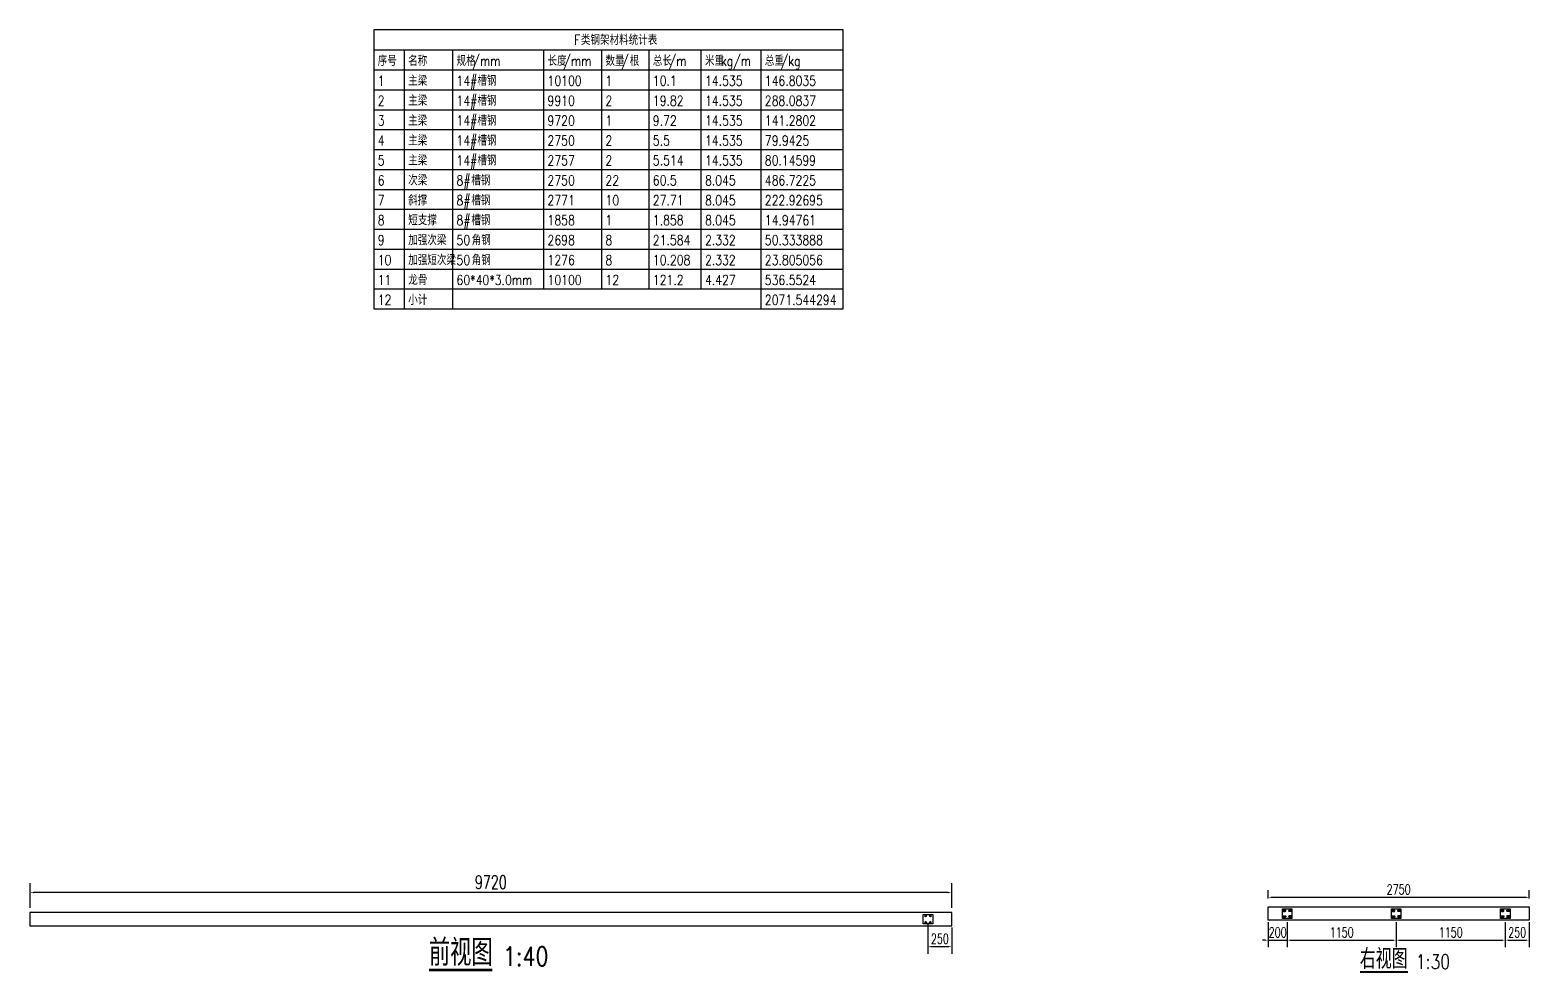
# Model space of a CAD drawing. Header units: millimetres. Extents: x -1471591 to 944464, y -468930 to 547002.
# Drawn here: x -965427 to -949620, y -57571 to -47629 of the extents above; entities that cross this region are included whole.
import ezdxf

# ---------------------------------------------------------------- set-up
doc = ezdxf.new("R2010")
doc.units = ezdxf.units.MM
doc.header["$LTSCALE"] = 10
doc.header["$PDMODE"] = 35
for name, color, linetype in [('DIM_SYMB', 3, 'Continuous'), ('PUB_TAB', 7, 'Continuous'), ('PUB_TEXT', 7, 'Continuous'), ('W-STEEL_FRAME钢架', 3, 'Continuous')]:
    doc.layers.add(name, color=color, linetype=linetype)
doc.styles.get("Standard").update_dxf_attribs({"font": 'simplex.shx', "width": 0.8, "bigfont": 'hztxt.shx'})
doc.styles.add('STANDARD_T3', font='simplex.shx', dxfattribs={"width": 0.7, "bigfont": 'hztxt.shx'})
doc.dimstyles.new('W&&30', dxfattribs={"dimtxt": 105, "dimasz": 30, "dimexe": 75, "dimexo": 90, "dimgap": 30, "dimtad": 1, "dimdec": 0, "dimzin": 0, "dimdsep": 46, "dimtxsty": 'STANDARD_T3', "dimcen": 0.09, "dimclrd": 1, "dimclre": 1, "dimclrt": 7, "dimazin": 2, "dimtfac": 1, "dimtdec": 0, "dimtix": 1, "dimtmove": 2, "dimatfit": 3, "dimfxl": 0, "dimtolj": 1, "dimtzin": 0, "dimarcsym": 0})
doc.dimstyles.new('W&&40', dxfattribs={"dimtxt": 140, "dimasz": 40, "dimexe": 100, "dimexo": 120, "dimgap": 40, "dimtad": 1, "dimdec": 0, "dimzin": 0, "dimdsep": 46, "dimtxsty": 'STANDARD_T3', "dimcen": 0.09, "dimclrd": 1, "dimclre": 1, "dimclrt": 7, "dimazin": 2, "dimtfac": 1, "dimtdec": 0, "dimtix": 1, "dimtmove": 2, "dimatfit": 3, "dimfxl": 0, "dimtolj": 1, "dimtzin": 0, "dimarcsym": 0})

# ---------------------------------------------------------------- blocks, each defined once
blk = doc.blocks.new('*D886')
at = {"color": 1, "lineweight": -2, "transparency": 16777216}
for p, q in [((-965427, -56883), (-965427, -56624)), ((-955748, -56724), (-965387, -56724)), ((-955708, -56883), (-955708, -56624))]:
    blk.add_line(p, q, dxfattribs=at)
at = {"color": 1, "transparency": 16777216}
for points in [[(-965387, -56717), (-965387, -56731), (-965427, -56724)], [(-955748, -56717), (-955748, -56731), (-955708, -56724)]]:
    blk.add_solid(points, dxfattribs=at)
at = {"layer": 'Defpoints', "color": 0, "transparency": 16777216}
for p in [(-965427, -56724), (-965427, -57003), (-955708, -57003)]:
    blk.add_point(p, dxfattribs=at)
at = {"color": 7, "transparency": 16777216, "insert": (-960568, -56614), "char_height": 140, "attachment_point": 5, "style": 'STANDARD_T3'}
blk.add_mtext('\\A1;9720', dxfattribs=at)
blk = doc.blocks.new('$matou$00000140')
blk.add_lwpolyline([(-50, 50), (50, 50), (50, -50), (-50, -50)], close=True)
for points in [[(-22.5, 37.5), (-37.5, 37.5, 0.4142136), (-45, 30), (-45, 30, 0.4142136), (-37.5, 22.5), (-22.5, 22.5, 0.4142136), (-15, 30), (-15, 30, 0.4142136)], [(22.5, 37.5), (37.5, 37.5, -0.4142136), (45, 30), (45, 30, -0.4142136), (37.5, 22.5), (22.5, 22.5, -0.4142136), (15, 30), (15, 30, -0.4142136)], [(-22.5, -37.5), (-37.5, -37.5, -0.4142136), (-45, -30), (-45, -30, -0.4142136), (-37.5, -22.5), (-22.5, -22.5, -0.4142136), (-15, -30), (-15, -30, -0.4142136)], [(22.5, -37.5), (37.5, -37.5, 0.4142136), (45, -30), (45, -30, 0.4142136), (37.5, -22.5), (22.5, -22.5, 0.4142136), (15, -30), (15, -30, 0.4142136)]]:
    blk.add_lwpolyline(points, format="xyb", close=True)
blk = doc.blocks.new('*U439')
at = {"layer": 'W-STEEL_FRAME钢架', "color": 2}
for centre in [(-25, 33), (25, 33), (-25, -33), (25, -33)]:
    blk.add_circle(centre, 7, dxfattribs=at)
blk.add_blockref('$matou$00000140', (0, 0))
blk = doc.blocks.new('*U440')
at = {"color": 0, "linetype": 'ByBlock', "lineweight": -2}
for p in [(-2300, 0), (-1150, 0), (0, 0)]:
    blk.add_blockref('*U439', p, dxfattribs=at)
blk = doc.blocks.new('*D881')
at = {"color": 1, "lineweight": -2, "transparency": 16777216}
for p, q in [((-952370, -57035), (-952370, -57300)), ((-952170, -57035), (-952170, -57300)), ((-952400, -57225), (-952430, -57225)), ((-952370, -57225), (-952170, -57225)), ((-952140, -57225), (-952110, -57225))]:
    blk.add_line(p, q, dxfattribs=at)
at = {"color": 1, "transparency": 16777216}
for points in [[(-952400, -57220), (-952400, -57230), (-952370, -57225)], [(-952140, -57220), (-952140, -57230), (-952170, -57225)]]:
    blk.add_solid(points, dxfattribs=at)
at = {"layer": 'Defpoints', "color": 0, "transparency": 16777216}
for p in [(-952370, -56945), (-952170, -56945), (-952170, -57225)]:
    blk.add_point(p, dxfattribs=at)
at = {"color": 7, "transparency": 16777216, "insert": (-952270, -57143), "char_height": 105, "attachment_point": 5, "style": 'STANDARD_T3'}
blk.add_mtext('\\A1;200', dxfattribs=at)
blk = doc.blocks.new('*D882')
at = {"color": 1, "lineweight": -2, "transparency": 16777216}
for p, q in [((-952170, -57035), (-952170, -57300)), ((-951020, -57035), (-951020, -57300)), ((-952140, -57225), (-951050, -57225))]:
    blk.add_line(p, q, dxfattribs=at)
at = {"color": 1, "transparency": 16777216}
for points in [[(-952140, -57220), (-952140, -57230), (-952170, -57225)], [(-951050, -57220), (-951050, -57230), (-951020, -57225)]]:
    blk.add_solid(points, dxfattribs=at)
at = {"layer": 'Defpoints', "color": 0, "transparency": 16777216}
for p in [(-952170, -56945), (-951020, -56945), (-951020, -57225)]:
    blk.add_point(p, dxfattribs=at)
at = {"color": 7, "transparency": 16777216, "insert": (-951595, -57143), "char_height": 105, "attachment_point": 5, "style": 'STANDARD_T3'}
blk.add_mtext('\\A1;1150', dxfattribs=at)
blk = doc.blocks.new('*D883')
at = {"color": 1, "lineweight": -2, "transparency": 16777216}
for p, q in [((-951020, -57035), (-951020, -57300)), ((-949870, -57035), (-949870, -57300)), ((-950990, -57225), (-949900, -57225))]:
    blk.add_line(p, q, dxfattribs=at)
at = {"color": 1, "transparency": 16777216}
for points in [[(-950990, -57220), (-950990, -57230), (-951020, -57225)], [(-949900, -57220), (-949900, -57230), (-949870, -57225)]]:
    blk.add_solid(points, dxfattribs=at)
at = {"layer": 'Defpoints', "color": 0, "transparency": 16777216}
for p in [(-951020, -56945), (-949870, -56945), (-949870, -57225)]:
    blk.add_point(p, dxfattribs=at)
at = {"color": 7, "transparency": 16777216, "insert": (-950445, -57143), "char_height": 105, "attachment_point": 5, "style": 'STANDARD_T3'}
blk.add_mtext('\\A1;1150', dxfattribs=at)
blk = doc.blocks.new('*D884')
at = {"color": 1, "lineweight": -2, "transparency": 16777216}
for p, q in [((-949870, -57035), (-949870, -57300)), ((-949620, -57035), (-949620, -57300)), ((-949840, -57225), (-949650, -57225))]:
    blk.add_line(p, q, dxfattribs=at)
at = {"color": 1, "transparency": 16777216}
for points in [[(-949840, -57220), (-949840, -57230), (-949870, -57225)], [(-949650, -57220), (-949650, -57230), (-949620, -57225)]]:
    blk.add_solid(points, dxfattribs=at)
at = {"layer": 'Defpoints', "color": 0, "transparency": 16777216}
for p in [(-949870, -56945), (-949620, -56945), (-949620, -57225)]:
    blk.add_point(p, dxfattribs=at)
at = {"color": 7, "transparency": 16777216, "insert": (-949745, -57143), "char_height": 105, "attachment_point": 5, "style": 'STANDARD_T3'}
blk.add_mtext('\\A1;250', dxfattribs=at)
blk = doc.blocks.new('*D885')
at = {"color": 1, "lineweight": -2, "transparency": 16777216}
for p, q in [((-952370, -56785), (-952370, -56698)), ((-949620, -56785), (-949620, -56698)), ((-952340, -56773), (-949650, -56773))]:
    blk.add_line(p, q, dxfattribs=at)
at = {"color": 1, "transparency": 16777216}
for points in [[(-952340, -56768), (-952340, -56778), (-952370, -56773)], [(-949650, -56768), (-949650, -56778), (-949620, -56773)]]:
    blk.add_solid(points, dxfattribs=at)
at = {"layer": 'Defpoints', "color": 0, "transparency": 16777216}
for p in [(-952370, -56875), (-949620, -56773), (-949620, -56875)]:
    blk.add_point(p, dxfattribs=at)
at = {"color": 7, "transparency": 16777216, "insert": (-950995, -56690), "char_height": 105, "attachment_point": 5, "style": 'STANDARD_T3'}
blk.add_mtext('\\A1;2750', dxfattribs=at)
blk = doc.blocks.new('侧边连接件')
at = {"layer": 'W-STEEL_FRAME钢架', "color": 2}
blk.add_lwpolyline([(-50, 50), (50, 50), (50, -50), (-50, -50)], close=True, dxfattribs=at)
for centre in [(-25, 33), (25, 33), (-25, -33), (25, -33)]:
    blk.add_circle(centre, 7, dxfattribs=at)
blk = doc.blocks.new('*D1671')
at = {"color": 1, "lineweight": -2, "transparency": 16777216}
for p, q in [((-955958, -57043), (-955958, -57368)), ((-955708, -57093), (-955708, -57368)), ((-955928, -57293), (-955738, -57293))]:
    blk.add_line(p, q, dxfattribs=at)
at = {"color": 1, "transparency": 16777216}
for points in [[(-955928, -57288), (-955928, -57298), (-955958, -57293)], [(-955738, -57288), (-955738, -57298), (-955708, -57293)]]:
    blk.add_solid(points, dxfattribs=at)
at = {"layer": 'Defpoints', "color": 0, "transparency": 16777216}
for p in [(-955958, -56953), (-955708, -57003), (-955708, -57293)]:
    blk.add_point(p, dxfattribs=at)
at = {"color": 7, "transparency": 16777216, "insert": (-955833, -57210), "char_height": 105, "attachment_point": 5, "style": 'STANDARD_T3'}
blk.add_mtext('\\A1;250', dxfattribs=at)

msp = doc.modelspace()

# ---------------------------------------------------------------- linework, layer by layer
at = {"layer": 'DIM_SYMB'}
for points, const_width in [([(-961221, -57538.2), (-960551.2, -57538.2)], 28), ([(-951404.2, -57560.6), (-950896.6, -57560.6)], 21)]:
    msp.add_lwpolyline(points, dxfattribs=dict(at, const_width=const_width))
at = {"layer": 'PUB_TAB'}
msp.add_lwpolyline([(-961802.4, -50569.3), (-956851, -50569.3), (-956851, -47629.3), (-961802.4, -47629.3)], close=True, dxfattribs=at)
for points in [[(-961802.4, -47839.3), (-956851, -47839.3)], [(-961481, -47839.3), (-961481, -50569.3)], [(-960971.4, -47839.3), (-960971.4, -50569.3)], [(-960012.1, -47839.3), (-960012.1, -50359.3)], [(-959400.8, -47839.3), (-959400.8, -50359.3)], [(-958901.2, -47839.3), (-958901.2, -50359.3)], [(-958351.6, -47839.3), (-958351.6, -50359.3)], [(-957720.6, -47839.3), (-957720.6, -50569.3)], [(-961802.4, -48049.3), (-956851, -48049.3)], [(-961802.4, -48259.3), (-956851, -48259.3)], [(-961802.4, -48469.3), (-956851, -48469.3)], [(-961802.4, -48679.3), (-956851, -48679.3)], [(-961802.4, -48889.3), (-956851, -48889.3)], [(-961802.4, -49099.3), (-956851, -49099.3)], [(-961802.4, -49309.3), (-956851, -49309.3)], [(-961802.4, -49519.3), (-956851, -49519.3)], [(-961802.4, -49729.3), (-956851, -49729.3)], [(-961802.4, -49939.3), (-956851, -49939.3)], [(-961802.4, -50149.3), (-956851, -50149.3)], [(-961802.4, -50359.3), (-956851, -50359.3)]]:
    msp.add_lwpolyline(points, dxfattribs=at)
at = {"layer": 'W-STEEL_FRAME钢架'}
for points in [[(-949620.2, -57014.9), (-952370.2, -57014.9), (-952370.2, -56874.9), (-949620.2, -56874.9)], [(-965427.4, -57073.3), (-955707.7, -57073.3), (-955707.7, -56933.3), (-965427.4, -56933.3)]]:
    msp.add_lwpolyline(points, close=True, dxfattribs=at)

# ---------------------------------------------------------------- block references
for name, p in [('*U440', (-949870.2, -56944.9)), ('侧边连接件', (-955957.7, -57003.3))]:
    msp.add_blockref(name, p)

# ---------------------------------------------------------------- texts
at = {"layer": 'PUB_TAB', "width": 0.8}
for s, p in [('F', (-959690.1, -47786.8)), ('类钢架材料统计表', (-959618.1, -47786.8)), ('序号', (-961760.4, -48007.3)), ('名称', (-961439, -48007.3)), ('规格', (-960929.4, -48007.3)), ('/mm', (-960761.4, -48007.3)), ('长度', (-959970.1, -48007.3)), ('/mm', (-959802.1, -48007.3)), ('数量', (-959358.8, -48007.3)), ('/', (-959190.8, -48007.3)), ('根', (-959102.8, -48007.3)), ('总长', (-958859.2, -48007.3)), ('/m', (-958691.2, -48007.3)), ('米重', (-958309.6, -48007.3)), ('kg/m', (-958141.6, -48007.3)), ('总重', (-957678.6, -48007.3)), ('/kg', (-957510.6, -48007.3)), ('1', (-961760.4, -48217.3)), ('主梁', (-961439, -48217.3)), ('14#', (-960929.4, -48217.3)), ('槽钢', (-960709.4, -48217.3)), ('10100', (-959970.1, -48217.3)), ('1', (-959358.8, -48217.3)), ('10.1', (-958859.2, -48217.3)), ('14.535', (-958309.6, -48217.3)), ('146.8035', (-957678.6, -48217.3)), ('2', (-961760.4, -48427.3)), ('主梁', (-961439, -48427.3)), ('14#', (-960929.4, -48427.3)), ('槽钢', (-960709.4, -48427.3)), ('9910', (-959970.1, -48427.3)), ('2', (-959358.8, -48427.3)), ('19.82', (-958859.2, -48427.3)), ('14.535', (-958309.6, -48427.3)), ('288.0837', (-957678.6, -48427.3)), ('主梁', (-961439, -48637.3)), ('14#', (-960929.4, -48637.3)), ('槽钢', (-960709.4, -48637.3)), ('3', (-961760.4, -48637.3)), ('9720', (-959970.1, -48637.3)), ('1', (-959358.8, -48637.3)), ('9.72', (-958859.2, -48637.3)), ('14.535', (-958309.6, -48637.3)), ('141.2802', (-957678.6, -48637.3)), ('4', (-961760.4, -48847.3)), ('主梁', (-961439, -48847.3)), ('14#', (-960929.4, -48847.3)), ('槽钢', (-960709.4, -48847.3)), ('2750', (-959970.1, -48847.3)), ('2', (-959358.8, -48847.3)), ('5.5', (-958859.2, -48847.3)), ('14.535', (-958309.6, -48847.3)), ('79.9425', (-957678.6, -48847.3)), ('5', (-961760.4, -49057.3)), ('主梁', (-961439, -49057.3)), ('14#', (-960929.4, -49057.3)), ('槽钢', (-960709.4, -49057.3)), ('2757', (-959970.1, -49057.3)), ('2', (-959358.8, -49057.3)), ('5.514', (-958859.2, -49057.3)), ('14.535', (-958309.6, -49057.3)), ('80.14599', (-957678.6, -49057.3)), ('次梁', (-961439, -49267.3)), ('8#', (-960929.4, -49267.3)), ('槽钢', (-960773.4, -49267.3)), ('6', (-961760.4, -49267.3)), ('2750', (-959970.1, -49267.3)), ('22', (-959358.8, -49267.3)), ('60.5', (-958859.2, -49267.3)), ('8.045', (-958309.6, -49267.3)), ('486.7225', (-957678.6, -49267.3)), ('7', (-961760.4, -49477.3)), ('斜撑', (-961439, -49477.3)), ('8#', (-960929.4, -49477.3)), ('槽钢', (-960773.4, -49477.3)), ('2771', (-959970.1, -49477.3)), ('10', (-959358.8, -49477.3)), ('27.71', (-958859.2, -49477.3)), ('8.045', (-958309.6, -49477.3)), ('222.92695', (-957678.6, -49477.3)), ('8', (-961760.4, -49687.3)), ('短支撑', (-961439, -49687.3)), ('8#', (-960929.4, -49687.3)), ('槽钢', (-960773.4, -49687.3)), ('1858', (-959970.1, -49687.3)), ('1', (-959358.8, -49687.3)), ('1.858', (-958859.2, -49687.3)), ('8.045', (-958309.6, -49687.3)), ('14.94761', (-957678.6, -49687.3)), ('9', (-961760.4, -49897.3)), ('加强次梁', (-961439, -49897.3)), ('50', (-960929.4, -49897.3)), ('角钢', (-960769.4, -49897.3)), ('2698', (-959970.1, -49897.3)), ('8', (-959358.8, -49897.3)), ('21.584', (-958859.2, -49897.3)), ('2.332', (-958309.6, -49897.3)), ('50.333888', (-957678.6, -49897.3)), ('10', (-961760.4, -50107.3)), ('加强短次梁', (-961439, -50107.3)), ('50', (-960929.4, -50107.3)), ('角钢', (-960769.4, -50107.3)), ('1276', (-959970.1, -50107.3)), ('8', (-959358.8, -50107.3)), ('10.208', (-958859.2, -50107.3)), ('2.332', (-958309.6, -50107.3)), ('23.805056', (-957678.6, -50107.3)), ('11', (-961760.4, -50317.3)), ('龙骨', (-961439, -50317.3)), ('60*40*3.0mm', (-960929.4, -50317.3)), ('10100', (-959970.1, -50317.3)), ('12', (-959358.8, -50317.3)), ('121.2', (-958859.2, -50317.3)), ('4.427', (-958309.6, -50317.3)), ('536.5524', (-957678.6, -50317.3)), ('12', (-961760.4, -50527.3)), ('小计', (-961439, -50527.3)), ('2071.544294', (-957678.6, -50527.3))]:
    msp.add_text(s, height=105, dxfattribs=at).set_placement(p)
at = {"layer": 'PUB_TEXT', "color": 7, "width": 0.8}
for s, height, p in [('前视图', 280, (-961221, -57495.4)), ('1:40', 200, (-960439.2, -57495.4)), ('右视图', 210, (-951404.2, -57526.8)), ('1:30', 150, (-950812.6, -57526.8))]:
    msp.add_text(s, height=height, dxfattribs=at).set_placement(p)

# ---------------------------------------------------------------- dimensions: what is measured, and where the dimension line sits
dim = msp.add_linear_dim(base=(-965427.4, -56723.9), p1=(-955707.7, -57003.3), p2=(-965427.4, -57003.3), angle=180, dimstyle='W&&40')
dim.commit()
dim.dimension.update_dxf_attribs({"geometry": '*D886', "text_midpoint": (-960567.5, -56613.9)})
for base, p1, p2, picture, middle in [((-949620.2, -56772.9), (-952370.2, -56874.9), (-949620.2, -56874.9), '*D885', (-950995.2, -56690.4)), ((-955707.7, -57293), (-955957.7, -56953.3), (-955707.7, -57003.3), '*D1671', (-955832.7, -57210.5)), ((-952170.2, -57225.4), (-952370.2, -56944.9), (-952170.2, -56944.9), '*D881', (-952270.2, -57142.9)), ((-951020.2, -57225.4), (-952170.2, -56944.9), (-951020.2, -56944.9), '*D882', (-951595.2, -57142.9)), ((-949870.2, -57225.4), (-951020.2, -56944.9), (-949870.2, -56944.9), '*D883', (-950445.2, -57142.9)), ((-949620.2, -57225.4), (-949870.2, -56944.9), (-949620.2, -56944.9), '*D884', (-949745.2, -57142.9))]:
    dim = msp.add_linear_dim(base=base, p1=p1, p2=p2, dimstyle='W&&30')
    dim.commit()
    dim.dimension.update_dxf_attribs({"geometry": picture, "text_midpoint": middle})

doc.saveas('drawing.dxf')
